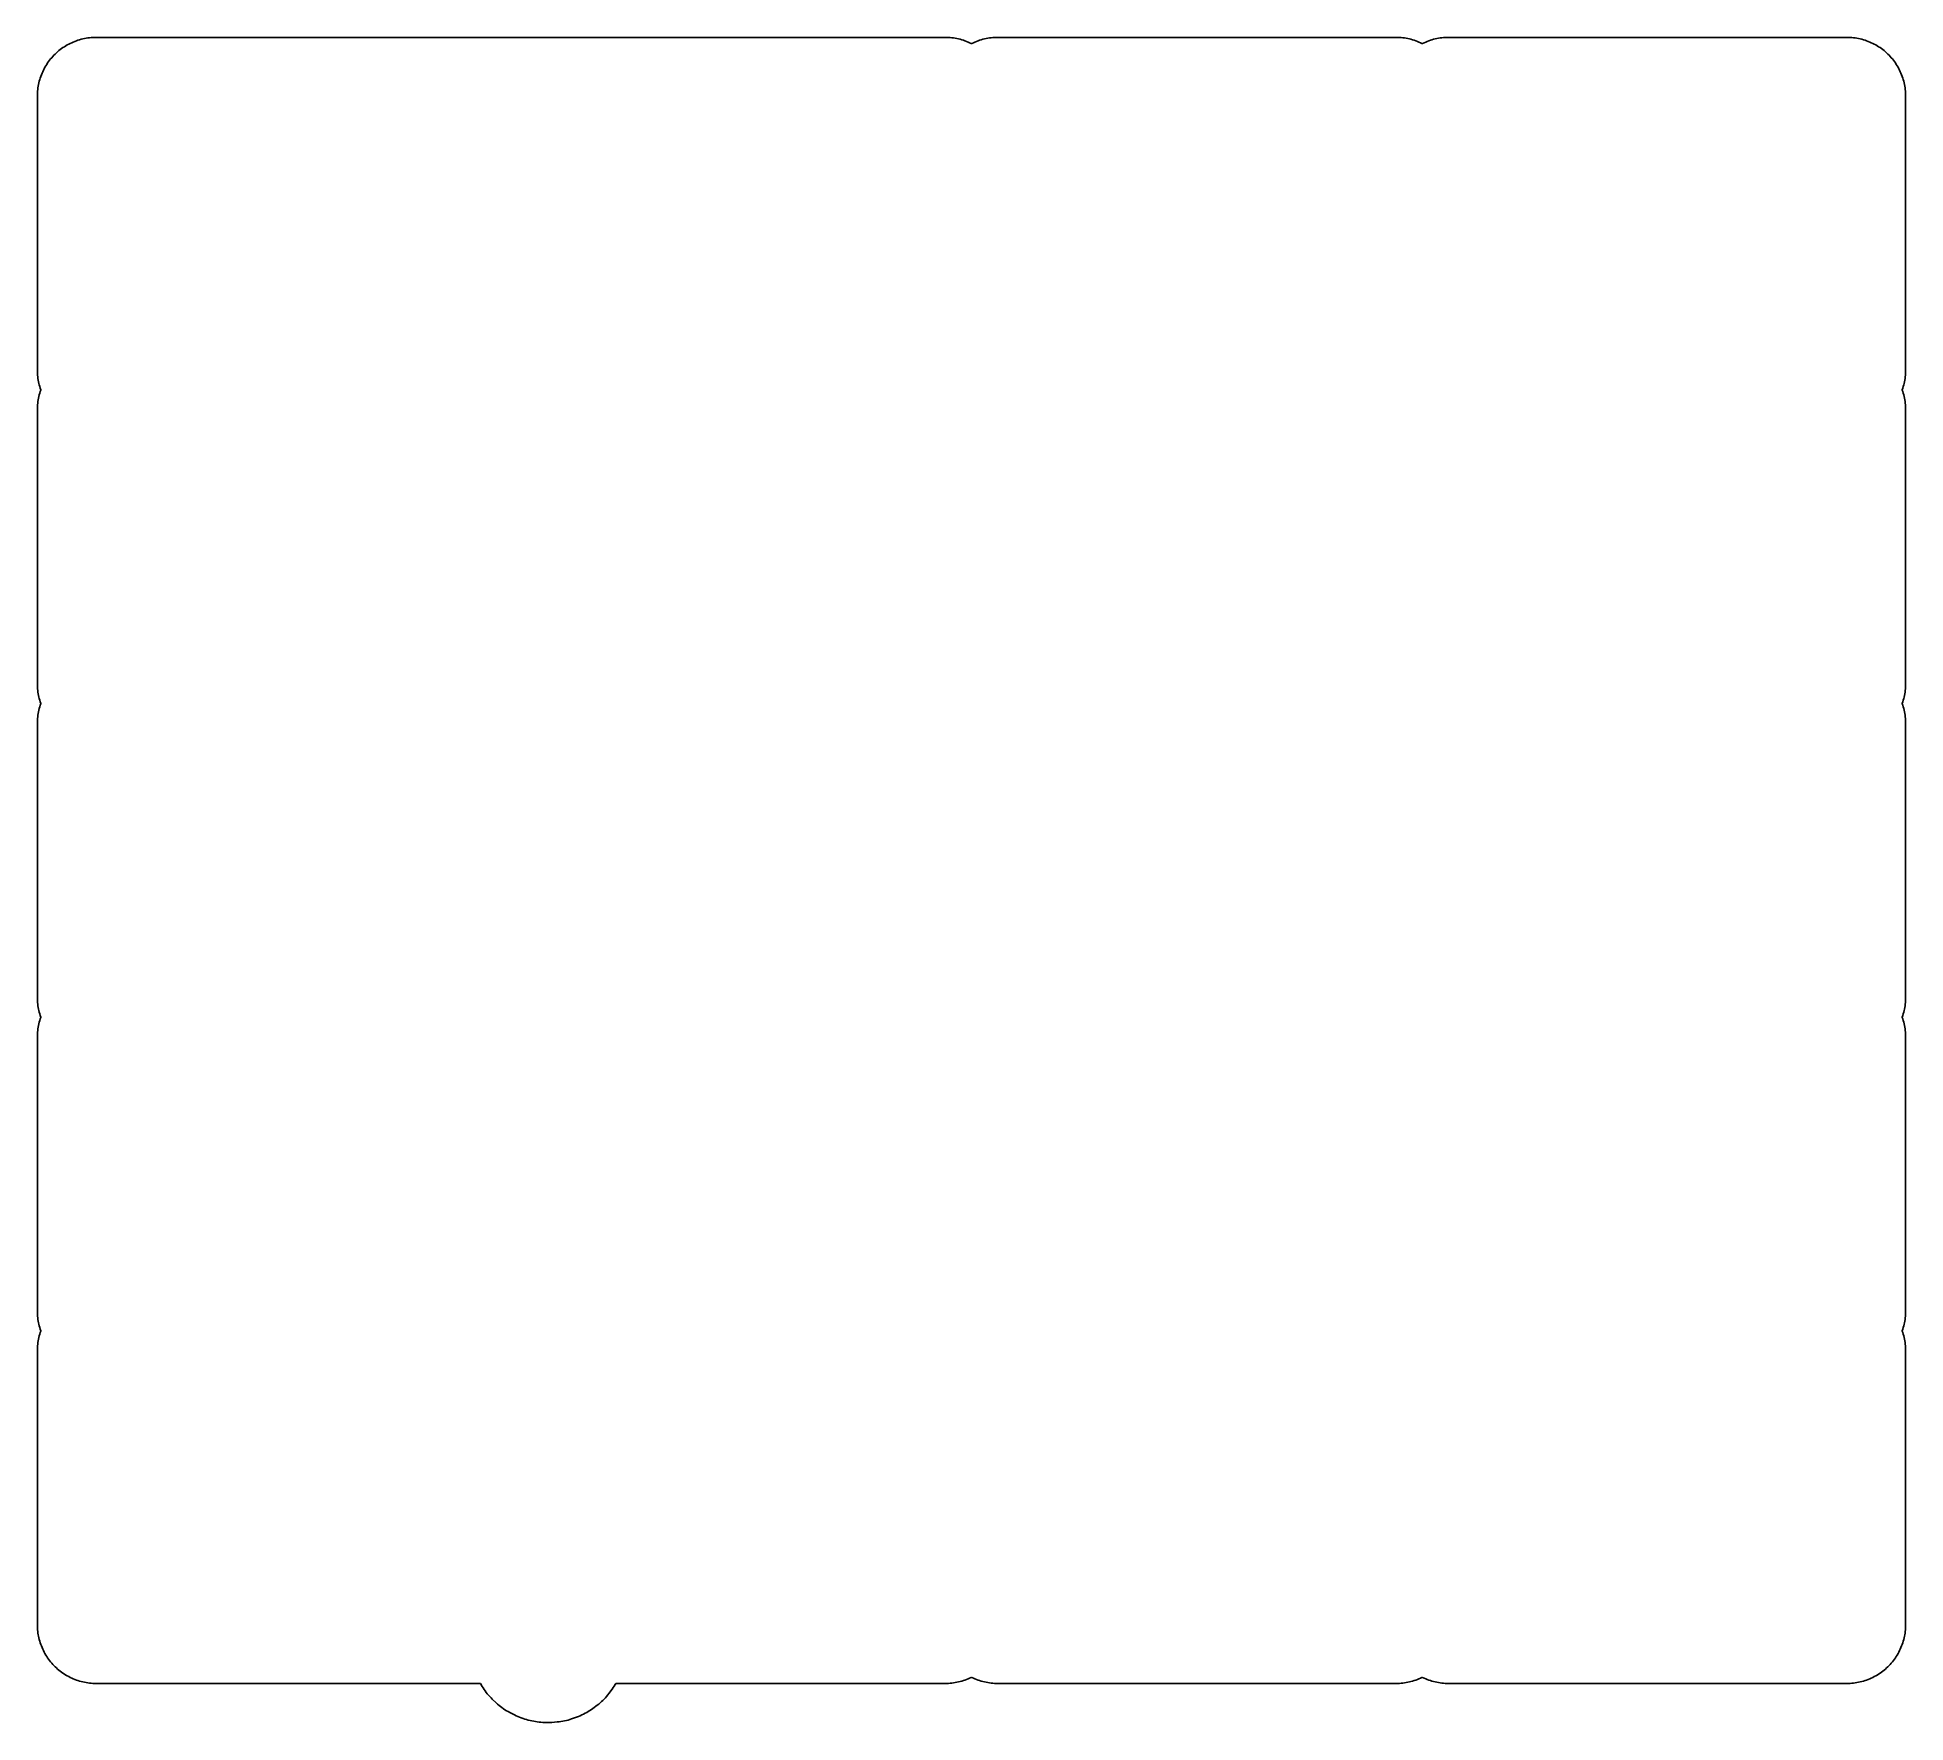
# Model space of a CAD drawing. Header units: metres. Extents: x -3.1 to 92.3, y -4.8 to 81.1.
import ezdxf

# ---------------------------------------------------------------- set-up
doc = ezdxf.new("R2010")
doc.units = ezdxf.units.M

msp = doc.modelspace()

# ---------------------------------------------------------------- linework, layer by layer
at = {"layer": 'Outline'}
for p, q in [((-0.82265, 81.04141), (-0.90519, 81.01845)), ((-0.73948, 81.06201), (-0.82265, 81.04141)), ((-0.65576, 81.08022), (-0.73948, 81.06201)), ((-0.57156, 81.09603), (-0.65576, 81.08022)), ((-0.48693, 81.10943), (-0.57156, 81.09603)), ((-0.40196, 81.12042), (-0.48693, 81.10943)), ((-0.31672, 81.12897), (-0.40196, 81.12042)), ((-0.23126, 81.13508), (-0.31672, 81.12897)), ((-0.14566, 81.13875), (-0.23126, 81.13508)), ((-0.05999, 81.13997), (-0.14566, 81.13875)), ((43.25998, 81.13997), (-0.05999, 81.13997)), ((43.34565, 81.13875), (43.25998, 81.13997)), ((43.43125, 81.13508), (43.34565, 81.13875)), ((43.51671, 81.12897), (43.43125, 81.13508)), ((43.60195, 81.12042), (43.51671, 81.12897)), ((43.68692, 81.10943), (43.60195, 81.12042)), ((43.77155, 81.09603), (43.68692, 81.10943)), ((43.85575, 81.08022), (43.77155, 81.09603)), ((43.93947, 81.06201), (43.85575, 81.08022)), ((44.02264, 81.04141), (43.93947, 81.06201)), ((44.10518, 81.01845), (44.02264, 81.04141)), ((45.17732, 81.04141), (45.09478, 81.01845)), ((45.26049, 81.06201), (45.17732, 81.04141)), ((45.34421, 81.08022), (45.26049, 81.06201)), ((45.42841, 81.09603), (45.34421, 81.08022)), ((45.51304, 81.10943), (45.42841, 81.09603)), ((45.59801, 81.12042), (45.51304, 81.10943)), ((45.68325, 81.12897), (45.59801, 81.12042)), ((45.76871, 81.13508), (45.68325, 81.12897)), ((45.85431, 81.13875), (45.76871, 81.13508)), ((45.93998, 81.13997), (45.85431, 81.13875)), ((66.25998, 81.13997), (45.93998, 81.13997)), ((66.34565, 81.13875), (66.25998, 81.13997)), ((66.43125, 81.13508), (66.34565, 81.13875)), ((66.51671, 81.12897), (66.43125, 81.13508)), ((66.60195, 81.12042), (66.51671, 81.12897)), ((66.68692, 81.10943), (66.60195, 81.12042)), ((66.77155, 81.09603), (66.68692, 81.10943)), ((66.85575, 81.08022), (66.77155, 81.09603)), ((66.93947, 81.06201), (66.85575, 81.08022)), ((67.02264, 81.04141), (66.93947, 81.06201)), ((67.10518, 81.01845), (67.02264, 81.04141)), ((68.17732, 81.04141), (68.09478, 81.01845)), ((68.26049, 81.06201), (68.17732, 81.04141)), ((68.34421, 81.08022), (68.26049, 81.06201)), ((68.42841, 81.09603), (68.34421, 81.08022)), ((68.51304, 81.10943), (68.42841, 81.09603)), ((68.59801, 81.12042), (68.51304, 81.10943)), ((68.68325, 81.12897), (68.59801, 81.12042)), ((68.76871, 81.13508), (68.68325, 81.12897)), ((68.85431, 81.13875), (68.76871, 81.13508)), ((68.93998, 81.13997), (68.85431, 81.13875)), ((89.25999, 81.13997), (68.93998, 81.13997)), ((89.34566, 81.13875), (89.25999, 81.13997)), ((89.43126, 81.13508), (89.34566, 81.13875)), ((89.51672, 81.12897), (89.43126, 81.13508)), ((89.60196, 81.12042), (89.51672, 81.12897)), ((89.68693, 81.10943), (89.60196, 81.12042)), ((89.77156, 81.09603), (89.68693, 81.10943)), ((89.85576, 81.08022), (89.77156, 81.09603)), ((89.93948, 81.06201), (89.85576, 81.08022)), ((90.02265, 81.04141), (89.93948, 81.06201)), ((90.10519, 81.01845), (90.02265, 81.04141)), ((-2.32724, 80.10455), (-2.38241, 80.03901)), ((-2.27021, 80.16849), (-2.32724, 80.10455)), ((-2.21139, 80.23078), (-2.27021, 80.16849)), ((-2.1508, 80.29137), (-2.21139, 80.23078)), ((-2.08851, 80.35019), (-2.1508, 80.29137)), ((-2.02457, 80.40722), (-2.08851, 80.35019)), ((-1.95903, 80.46239), (-2.02457, 80.40722)), ((-1.89193, 80.51568), (-1.95903, 80.46239)), ((-1.82335, 80.56702), (-1.89193, 80.51568)), ((-1.75332, 80.61639), (-1.82335, 80.56702)), ((-1.68191, 80.66373), (-1.75332, 80.61639)), ((-1.60918, 80.70902), (-1.68191, 80.66373)), ((-1.53519, 80.75221), (-1.60918, 80.70902)), ((-1.45999, 80.79327), (-1.53519, 80.75221)), ((-1.38365, 80.83217), (-1.45999, 80.79327)), ((-1.30624, 80.86887), (-1.38365, 80.83217)), ((-1.2278, 80.90334), (-1.30624, 80.86887)), ((-1.14841, 80.93556), (-1.2278, 80.90334)), ((-1.06814, 80.9655), (-1.14841, 80.93556)), ((-0.98704, 80.99314), (-1.06814, 80.9655)), ((-0.90519, 81.01845), (-0.98704, 80.99314)), ((44.18703, 80.99314), (44.10518, 81.01845)), ((44.26813, 80.9655), (44.18703, 80.99314)), ((44.3484, 80.93556), (44.26813, 80.9655)), ((44.42779, 80.90334), (44.3484, 80.93556)), ((44.50623, 80.86887), (44.42779, 80.90334)), ((44.58364, 80.83217), (44.50623, 80.86887)), ((44.59998, 80.82384), (44.58364, 80.83217)), ((44.61632, 80.83217), (44.59998, 80.82384)), ((44.69373, 80.86887), (44.61632, 80.83217)), ((44.77217, 80.90334), (44.69373, 80.86887)), ((44.85156, 80.93556), (44.77217, 80.90334)), ((44.93183, 80.9655), (44.85156, 80.93556)), ((45.01293, 80.99314), (44.93183, 80.9655)), ((45.09478, 81.01845), (45.01293, 80.99314)), ((67.18703, 80.99314), (67.10518, 81.01845)), ((67.26813, 80.9655), (67.18703, 80.99314)), ((67.3484, 80.93556), (67.26813, 80.9655)), ((67.42779, 80.90334), (67.3484, 80.93556)), ((67.50623, 80.86887), (67.42779, 80.90334)), ((67.58364, 80.83217), (67.50623, 80.86887)), ((67.59998, 80.82384), (67.58364, 80.83217)), ((67.61632, 80.83217), (67.59998, 80.82384)), ((67.69373, 80.86887), (67.61632, 80.83217)), ((67.77217, 80.90334), (67.69373, 80.86887)), ((67.85156, 80.93556), (67.77217, 80.90334)), ((67.93183, 80.9655), (67.85156, 80.93556)), ((68.01293, 80.99314), (67.93183, 80.9655)), ((68.09478, 81.01845), (68.01293, 80.99314)), ((90.18704, 80.99314), (90.10519, 81.01845)), ((90.26814, 80.9655), (90.18704, 80.99314)), ((90.34841, 80.93556), (90.26814, 80.9655)), ((90.4278, 80.90334), (90.34841, 80.93556)), ((90.50624, 80.86887), (90.4278, 80.90334)), ((90.58365, 80.83217), (90.50624, 80.86887)), ((90.65999, 80.79327), (90.58365, 80.83217)), ((90.73519, 80.75221), (90.65999, 80.79327)), ((90.80918, 80.70902), (90.73519, 80.75221)), ((90.88191, 80.66373), (90.80918, 80.70902)), ((90.95332, 80.61639), (90.88191, 80.66373)), ((91.02335, 80.56702), (90.95332, 80.61639)), ((91.09193, 80.51568), (91.02335, 80.56702)), ((91.15903, 80.46239), (91.09193, 80.51568)), ((91.22457, 80.40722), (91.15903, 80.46239)), ((91.28851, 80.35019), (91.22457, 80.40722)), ((91.3508, 80.29137), (91.28851, 80.35019)), ((91.41139, 80.23078), (91.3508, 80.29137)), ((91.47021, 80.16849), (91.41139, 80.23078)), ((91.52724, 80.10455), (91.47021, 80.16849)), ((91.58241, 80.03901), (91.52724, 80.10455)), ((-2.88552, 79.14812), (-2.91316, 79.06702)), ((-2.85558, 79.22839), (-2.88552, 79.14812)), ((-2.82336, 79.30778), (-2.85558, 79.22839)), ((-2.78889, 79.38622), (-2.82336, 79.30778)), ((-2.75219, 79.46363), (-2.78889, 79.38622)), ((-2.71329, 79.53997), (-2.75219, 79.46363)), ((-2.67223, 79.61517), (-2.71329, 79.53997)), ((-2.62904, 79.68916), (-2.67223, 79.61517)), ((-2.58375, 79.76189), (-2.62904, 79.68916)), ((-2.53641, 79.8333), (-2.58375, 79.76189)), ((-2.48704, 79.90333), (-2.53641, 79.8333)), ((-2.4357, 79.97191), (-2.48704, 79.90333)), ((-2.38241, 80.03901), (-2.4357, 79.97191)), ((91.6357, 79.97191), (91.58241, 80.03901)), ((91.68704, 79.90333), (91.6357, 79.97191)), ((91.73641, 79.8333), (91.68704, 79.90333)), ((91.78375, 79.76189), (91.73641, 79.8333)), ((91.82904, 79.68916), (91.78375, 79.76189)), ((91.87223, 79.61517), (91.82904, 79.68916)), ((91.91329, 79.53997), (91.87223, 79.61517)), ((91.95219, 79.46363), (91.91329, 79.53997)), ((91.98889, 79.38622), (91.95219, 79.46363)), ((92.02336, 79.30778), (91.98889, 79.38622)), ((92.05558, 79.22839), (92.02336, 79.30778)), ((92.08552, 79.14812), (92.05558, 79.22839)), ((92.11316, 79.06702), (92.08552, 79.14812)), ((-3.05877, 78.22564), (-3.05999, 78.13997)), ((-3.0551, 78.31124), (-3.05877, 78.22564)), ((-3.04899, 78.3967), (-3.0551, 78.31124)), ((-3.04044, 78.48194), (-3.04899, 78.3967)), ((-3.02945, 78.56691), (-3.04044, 78.48194)), ((-3.01605, 78.65154), (-3.02945, 78.56691)), ((-3.00024, 78.73574), (-3.01605, 78.65154)), ((-2.98203, 78.81946), (-3.00024, 78.73574)), ((-2.96143, 78.90263), (-2.98203, 78.81946)), ((-2.93847, 78.98517), (-2.96143, 78.90263)), ((-2.91316, 79.06702), (-2.93847, 78.98517)), ((92.13847, 78.98517), (92.11316, 79.06702)), ((92.16143, 78.90263), (92.13847, 78.98517)), ((92.18203, 78.81946), (92.16143, 78.90263)), ((92.20024, 78.73574), (92.18203, 78.81946)), ((92.21605, 78.65154), (92.20024, 78.73574)), ((92.22945, 78.56691), (92.21605, 78.65154)), ((92.24044, 78.48194), (92.22945, 78.56691)), ((92.24899, 78.3967), (92.24044, 78.48194)), ((92.2551, 78.31124), (92.24899, 78.3967)), ((92.25877, 78.22564), (92.2551, 78.31124)), ((92.25999, 78.13997), (92.25877, 78.22564)), ((-3.05999, 78.13997), (-3.05999, 64.16997)), ((92.25999, 64.16997), (92.25999, 78.13997)), ((-3.05999, 64.16997), (-3.05877, 64.0843)), ((-3.05877, 64.0843), (-3.0551, 63.9987)), ((-3.0551, 63.9987), (-3.04899, 63.91324)), ((-3.04899, 63.91324), (-3.04044, 63.828)), ((92.24044, 63.828), (92.24899, 63.91324)), ((92.24899, 63.91324), (92.2551, 63.9987)), ((92.2551, 63.9987), (92.25877, 64.0843)), ((92.25877, 64.0843), (92.25999, 64.16997)), ((-3.04044, 63.828), (-3.02945, 63.74303)), ((-3.02945, 63.74303), (-3.01605, 63.6584)), ((-3.01605, 63.6584), (-3.00024, 63.5742)), ((-3.00024, 63.5742), (-2.98203, 63.49048)), ((-2.98203, 63.49048), (-2.96143, 63.40731)), ((-2.96143, 63.40731), (-2.93847, 63.32477)), ((-2.93847, 62.98518), (-2.96143, 62.90264)), ((-2.93847, 63.32477), (-2.91316, 63.24292)), ((-2.91316, 63.06703), (-2.93847, 62.98518)), ((-2.91316, 63.24292), (-2.88552, 63.16182)), ((-2.88552, 63.14813), (-2.91316, 63.06703)), ((-2.88552, 63.16182), (-2.88297, 63.15498)), ((-2.88297, 63.15498), (-2.88552, 63.14813)), ((92.08297, 63.15498), (92.08552, 63.16182)), ((92.08552, 63.14813), (92.08297, 63.15498)), ((92.08552, 63.16182), (92.11316, 63.24292)), ((92.11316, 63.06703), (92.08552, 63.14813)), ((92.11316, 63.24292), (92.13847, 63.32477)), ((92.13847, 62.98518), (92.11316, 63.06703)), ((92.13847, 63.32477), (92.16143, 63.40731)), ((92.16143, 62.90264), (92.13847, 62.98518)), ((92.16143, 63.40731), (92.18203, 63.49048)), ((92.18203, 63.49048), (92.20024, 63.5742)), ((92.20024, 63.5742), (92.21605, 63.6584)), ((92.21605, 63.6584), (92.22945, 63.74303)), ((92.22945, 63.74303), (92.24044, 63.828)), ((-3.05877, 62.22565), (-3.05999, 62.13998)), ((-3.05999, 62.13998), (-3.05999, 48.16998)), ((-3.0551, 62.31125), (-3.05877, 62.22565)), ((-3.04899, 62.39671), (-3.0551, 62.31125)), ((-3.04044, 62.48195), (-3.04899, 62.39671)), ((-3.02945, 62.56692), (-3.04044, 62.48195)), ((-3.01605, 62.65155), (-3.02945, 62.56692)), ((-3.00024, 62.73575), (-3.01605, 62.65155)), ((-2.98203, 62.81947), (-3.00024, 62.73575)), ((-2.96143, 62.90264), (-2.98203, 62.81947)), ((92.18203, 62.81947), (92.16143, 62.90264)), ((92.20024, 62.73575), (92.18203, 62.81947)), ((92.21605, 62.65155), (92.20024, 62.73575)), ((92.22945, 62.56692), (92.21605, 62.65155)), ((92.24044, 62.48195), (92.22945, 62.56692)), ((92.24899, 62.39671), (92.24044, 62.48195)), ((92.2551, 62.31125), (92.24899, 62.39671)), ((92.25877, 62.22565), (92.2551, 62.31125)), ((92.25999, 62.13998), (92.25877, 62.22565)), ((92.25999, 48.16998), (92.25999, 62.13998)), ((-3.05999, 48.16998), (-3.05877, 48.08431)), ((-3.05877, 48.08431), (-3.0551, 47.99871)), ((-3.0551, 47.99871), (-3.04899, 47.91325)), ((-3.04899, 47.91325), (-3.04044, 47.82801)), ((-3.04044, 47.82801), (-3.02945, 47.74304)), ((-3.02945, 47.74304), (-3.01605, 47.65841)), ((92.21605, 47.65841), (92.22945, 47.74304)), ((92.22945, 47.74304), (92.24044, 47.82801)), ((92.24044, 47.82801), (92.24899, 47.91325)), ((92.24899, 47.91325), (92.2551, 47.99871)), ((92.2551, 47.99871), (92.25877, 48.08431)), ((92.25877, 48.08431), (92.25999, 48.16998)), ((-3.01605, 47.65841), (-3.00024, 47.57421)), ((-3.00024, 46.73575), (-3.01605, 46.65155)), ((-3.00024, 47.57421), (-2.98203, 47.49049)), ((-2.98203, 46.81947), (-3.00024, 46.73575)), ((-2.98203, 47.49049), (-2.96143, 47.40732)), ((-2.96143, 46.90264), (-2.98203, 46.81947)), ((-2.96143, 47.40732), (-2.93847, 47.32478)), ((-2.93847, 46.98518), (-2.96143, 46.90264)), ((-2.93847, 47.32478), (-2.91316, 47.24293)), ((-2.91316, 47.06703), (-2.93847, 46.98518)), ((-2.91316, 47.24293), (-2.88552, 47.16183)), ((-2.88552, 47.14813), (-2.91316, 47.06703)), ((-2.88552, 47.16183), (-2.88297, 47.15498)), ((-2.88297, 47.15498), (-2.88552, 47.14813)), ((92.08297, 47.15498), (92.08552, 47.16183)), ((92.08552, 47.14813), (92.08297, 47.15498)), ((92.08552, 47.16183), (92.11316, 47.24293)), ((92.11316, 47.06703), (92.08552, 47.14813)), ((92.11316, 47.24293), (92.13847, 47.32478)), ((92.13847, 46.98518), (92.11316, 47.06703)), ((92.13847, 47.32478), (92.16143, 47.40732)), ((92.16143, 46.90264), (92.13847, 46.98518)), ((92.16143, 47.40732), (92.18203, 47.49049)), ((92.18203, 46.81947), (92.16143, 46.90264)), ((92.18203, 47.49049), (92.20024, 47.57421)), ((92.20024, 46.73575), (92.18203, 46.81947)), ((92.20024, 47.57421), (92.21605, 47.65841)), ((92.21605, 46.65155), (92.20024, 46.73575)), ((-3.05877, 46.22565), (-3.05999, 46.13998)), ((-3.05999, 46.13998), (-3.05999, 32.16998)), ((-3.0551, 46.31125), (-3.05877, 46.22565)), ((-3.04899, 46.39671), (-3.0551, 46.31125)), ((-3.04044, 46.48195), (-3.04899, 46.39671)), ((-3.02945, 46.56692), (-3.04044, 46.48195)), ((-3.01605, 46.65155), (-3.02945, 46.56692)), ((92.22945, 46.56692), (92.21605, 46.65155)), ((92.24044, 46.48195), (92.22945, 46.56692)), ((92.24899, 46.39671), (92.24044, 46.48195)), ((92.2551, 46.31125), (92.24899, 46.39671)), ((92.25877, 46.22565), (92.2551, 46.31125)), ((92.25999, 46.13998), (92.25877, 46.22565)), ((92.25999, 32.16998), (92.25999, 46.13998)), ((-3.05999, 32.16998), (-3.05877, 32.08431)), ((-3.05877, 32.08431), (-3.0551, 31.99871)), ((-3.0551, 31.99871), (-3.04899, 31.91325)), ((-3.04899, 31.91325), (-3.04044, 31.82801)), ((-3.04044, 31.82801), (-3.02945, 31.74304)), ((-3.02945, 31.74304), (-3.01605, 31.65841)), ((-3.01605, 31.65841), (-3.00024, 31.57421)), ((-3.00024, 31.57421), (-2.98203, 31.49049)), ((-2.98203, 31.49049), (-2.96143, 31.40732)), ((92.16143, 31.40732), (92.18203, 31.49049)), ((92.18203, 31.49049), (92.20024, 31.57421)), ((92.20024, 31.57421), (92.21605, 31.65841)), ((92.21605, 31.65841), (92.22945, 31.74304)), ((92.22945, 31.74304), (92.24044, 31.82801)), ((92.24044, 31.82801), (92.24899, 31.91325)), ((92.24899, 31.91325), (92.2551, 31.99871)), ((92.2551, 31.99871), (92.25877, 32.08431)), ((92.25877, 32.08431), (92.25999, 32.16998)), ((-3.02945, 30.56693), (-3.04044, 30.48196)), ((-3.01605, 30.65156), (-3.02945, 30.56693)), ((-3.00024, 30.73576), (-3.01605, 30.65156)), ((-2.98203, 30.81948), (-3.00024, 30.73576)), ((-2.96143, 30.90265), (-2.98203, 30.81948)), ((-2.96143, 31.40732), (-2.93847, 31.32478)), ((-2.93847, 30.98519), (-2.96143, 30.90265)), ((-2.93847, 31.32478), (-2.91316, 31.24293)), ((-2.91316, 31.06704), (-2.93847, 30.98519)), ((-2.91316, 31.24293), (-2.88552, 31.16183)), ((-2.88552, 31.14814), (-2.91316, 31.06704)), ((-2.88552, 31.16183), (-2.88297, 31.15499)), ((-2.88297, 31.15499), (-2.88552, 31.14814)), ((92.08297, 31.15498), (92.08552, 31.16183)), ((92.08552, 31.14814), (92.08297, 31.15498)), ((92.08552, 31.16183), (92.11316, 31.24293)), ((92.11316, 31.06704), (92.08552, 31.14814)), ((92.11316, 31.24293), (92.13847, 31.32478)), ((92.13847, 30.98519), (92.11316, 31.06704)), ((92.13847, 31.32478), (92.16143, 31.40732)), ((92.16143, 30.90265), (92.13847, 30.98519)), ((92.18203, 30.81948), (92.16143, 30.90265)), ((92.20024, 30.73576), (92.18203, 30.81948)), ((92.21605, 30.65156), (92.20024, 30.73576)), ((92.22945, 30.56693), (92.21605, 30.65156)), ((92.24044, 30.48196), (92.22945, 30.56693)), ((-3.05877, 30.22566), (-3.05999, 30.13999)), ((-3.05999, 30.13999), (-3.05999, 16.16998)), ((-3.0551, 30.31126), (-3.05877, 30.22566)), ((-3.04899, 30.39672), (-3.0551, 30.31126)), ((-3.04044, 30.48196), (-3.04899, 30.39672)), ((92.24899, 30.39672), (92.24044, 30.48196)), ((92.2551, 30.31126), (92.24899, 30.39672)), ((92.25877, 30.22566), (92.2551, 30.31126)), ((92.25999, 30.13999), (92.25877, 30.22566)), ((92.25999, 16.16998), (92.25999, 30.13999)), ((-3.05999, 16.16998), (-3.05877, 16.08431)), ((-3.05877, 16.08431), (-3.0551, 15.99871)), ((-3.0551, 15.99871), (-3.04899, 15.91325)), ((-3.04899, 15.91325), (-3.04044, 15.82801)), ((-3.04044, 15.82801), (-3.02945, 15.74304)), ((-3.02945, 15.74304), (-3.01605, 15.65841)), ((-3.01605, 15.65841), (-3.00024, 15.57421)), ((-3.00024, 15.57421), (-2.98203, 15.49049)), ((-2.98203, 15.49049), (-2.96143, 15.40732)), ((-2.96143, 15.40732), (-2.93847, 15.32478)), ((-2.93847, 15.32478), (-2.91316, 15.24293)), ((92.11316, 15.24293), (92.13847, 15.32478)), ((92.13847, 15.32478), (92.16143, 15.40732)), ((92.16143, 15.40732), (92.18203, 15.49049)), ((92.18203, 15.49049), (92.20024, 15.57421)), ((92.20024, 15.57421), (92.21605, 15.65841)), ((92.21605, 15.65841), (92.22945, 15.74304)), ((92.22945, 15.74304), (92.24044, 15.82801)), ((92.24044, 15.82801), (92.24899, 15.91325)), ((92.24899, 15.91325), (92.2551, 15.99871)), ((92.2551, 15.99871), (92.25877, 16.08431)), ((92.25877, 16.08431), (92.25999, 16.16998)), ((-3.0551, 14.31124), (-3.05877, 14.22564)), ((-3.04899, 14.3967), (-3.0551, 14.31124)), ((-3.04044, 14.48194), (-3.04899, 14.3967)), ((-3.02945, 14.56691), (-3.04044, 14.48194)), ((-3.01605, 14.65154), (-3.02945, 14.56691)), ((-3.00024, 14.73574), (-3.01605, 14.65154)), ((-2.98203, 14.81946), (-3.00024, 14.73574)), ((-2.96143, 14.90263), (-2.98203, 14.81946)), ((-2.93847, 14.98517), (-2.96143, 14.90263)), ((-2.91316, 15.06702), (-2.93847, 14.98517)), ((-2.91316, 15.24293), (-2.88552, 15.16183)), ((-2.88552, 15.14812), (-2.91316, 15.06702)), ((-2.88552, 15.16183), (-2.88296, 15.15498)), ((-2.88296, 15.15498), (-2.88552, 15.14812)), ((92.08296, 15.15497), (92.08552, 15.16183)), ((92.08552, 15.14812), (92.08296, 15.15497)), ((92.08552, 15.16183), (92.11316, 15.24293)), ((92.11316, 15.06702), (92.08552, 15.14812)), ((92.13847, 14.98517), (92.11316, 15.06702)), ((92.16143, 14.90263), (92.13847, 14.98517)), ((92.18203, 14.81946), (92.16143, 14.90263)), ((92.20024, 14.73574), (92.18203, 14.81946)), ((92.21605, 14.65154), (92.20024, 14.73574)), ((92.22945, 14.56691), (92.21605, 14.65154)), ((92.24044, 14.48194), (92.22945, 14.56691)), ((92.24899, 14.3967), (92.24044, 14.48194)), ((92.2551, 14.31124), (92.24899, 14.3967)), ((92.25877, 14.22564), (92.2551, 14.31124)), ((-3.05877, 14.22564), (-3.05999, 14.13997)), ((-3.05999, 14.13997), (-3.05999, 0.16997)), ((92.25999, 14.13997), (92.25877, 14.22564)), ((92.25999, 0.16997), (92.25999, 14.13997)), ((-3.05999, 0.16997), (-3.05877, 0.0843)), ((-3.05877, 0.0843), (-3.0551, -0.0013)), ((92.2551, -0.0013), (92.25877, 0.0843)), ((92.25877, 0.0843), (92.25999, 0.16997)), ((-3.0551, -0.0013), (-3.04899, -0.08676)), ((-3.04899, -0.08676), (-3.04044, -0.172)), ((-3.04044, -0.172), (-3.02945, -0.25697)), ((-3.02945, -0.25697), (-3.01605, -0.3416)), ((-3.01605, -0.3416), (-3.00024, -0.4258)), ((-3.00024, -0.4258), (-2.98203, -0.50952)), ((-2.98203, -0.50952), (-2.96143, -0.59269)), ((-2.96143, -0.59269), (-2.93847, -0.67523)), ((-2.93847, -0.67523), (-2.91316, -0.75708)), ((-2.91316, -0.75708), (-2.88552, -0.83818)), ((-2.88552, -0.83818), (-2.85558, -0.91845)), ((-2.85558, -0.91845), (-2.82336, -0.99784)), ((92.02336, -0.99784), (92.05558, -0.91845)), ((92.05558, -0.91845), (92.08552, -0.83818)), ((92.08552, -0.83818), (92.11316, -0.75708)), ((92.11316, -0.75708), (92.13847, -0.67523)), ((92.13847, -0.67523), (92.16143, -0.59269)), ((92.16143, -0.59269), (92.18203, -0.50952)), ((92.18203, -0.50952), (92.20024, -0.4258)), ((92.20024, -0.4258), (92.21605, -0.3416)), ((92.21605, -0.3416), (92.22945, -0.25697)), ((92.22945, -0.25697), (92.24044, -0.172)), ((92.24044, -0.172), (92.24899, -0.08676)), ((92.24899, -0.08676), (92.2551, -0.0013)), ((-2.82336, -0.99784), (-2.78889, -1.07628)), ((-2.78889, -1.07628), (-2.75219, -1.15369)), ((-2.75219, -1.15369), (-2.71329, -1.23003)), ((-2.71329, -1.23003), (-2.67223, -1.30523)), ((-2.67223, -1.30523), (-2.62904, -1.37922)), ((-2.62904, -1.37922), (-2.58375, -1.45195)), ((-2.58375, -1.45195), (-2.53641, -1.52336)), ((-2.53641, -1.52336), (-2.48704, -1.59339)), ((-2.48704, -1.59339), (-2.4357, -1.66197)), ((-2.4357, -1.66197), (-2.38241, -1.72907)), ((-2.38241, -1.72907), (-2.32724, -1.79461)), ((-2.32724, -1.79461), (-2.27021, -1.85855)), ((-2.27021, -1.85855), (-2.21139, -1.92084)), ((91.41139, -1.92084), (91.47021, -1.85855)), ((91.47021, -1.85855), (91.52724, -1.79461)), ((91.52724, -1.79461), (91.58241, -1.72907)), ((91.58241, -1.72907), (91.6357, -1.66197)), ((91.6357, -1.66197), (91.68704, -1.59339)), ((91.68704, -1.59339), (91.73641, -1.52336)), ((91.73641, -1.52336), (91.78375, -1.45195)), ((91.78375, -1.45195), (91.82904, -1.37922)), ((91.82904, -1.37922), (91.87223, -1.30523)), ((91.87223, -1.30523), (91.91329, -1.23003)), ((91.91329, -1.23003), (91.95219, -1.15369)), ((91.95219, -1.15369), (91.98889, -1.07628)), ((91.98889, -1.07628), (92.02336, -0.99784)), ((-2.21139, -1.92084), (-2.1508, -1.98143)), ((-2.1508, -1.98143), (-2.08851, -2.04025)), ((-2.08851, -2.04025), (-2.02457, -2.09728)), ((-2.02457, -2.09728), (-1.95903, -2.15245)), ((-1.95903, -2.15245), (-1.89193, -2.20574)), ((-1.89193, -2.20574), (-1.82335, -2.25708)), ((-1.82335, -2.25708), (-1.75332, -2.30645)), ((-1.75332, -2.30645), (-1.68191, -2.35379)), ((-1.68191, -2.35379), (-1.60918, -2.39908)), ((-1.60918, -2.39908), (-1.53519, -2.44227)), ((-1.53519, -2.44227), (-1.45999, -2.48333)), ((-1.45999, -2.48333), (-1.38365, -2.52223)), ((-1.38365, -2.52223), (-1.30624, -2.55893)), ((-1.30624, -2.55893), (-1.2278, -2.5934)), ((-1.2278, -2.5934), (-1.14841, -2.62562)), ((-1.14841, -2.62562), (-1.06814, -2.65556)), ((-1.06814, -2.65556), (-0.98704, -2.6832)), ((-0.98704, -2.6832), (-0.90519, -2.70851)), ((-0.90519, -2.70851), (-0.82265, -2.73147)), ((-0.82265, -2.73147), (-0.73948, -2.75207)), ((-0.73948, -2.75207), (-0.65576, -2.77028)), ((-0.65576, -2.77028), (-0.57156, -2.78609)), ((-0.57156, -2.78609), (-0.48693, -2.79949)), ((-0.48693, -2.79949), (-0.40196, -2.81048)), ((-0.40196, -2.81048), (-0.31672, -2.81903)), ((-0.31672, -2.81903), (-0.23126, -2.82514)), ((-0.23126, -2.82514), (-0.14566, -2.82881)), ((-0.14566, -2.82881), (-0.05999, -2.83003)), ((-0.05999, -2.83003), (19.54263, -2.83003)), ((19.54263, -2.83003), (19.62918, -2.97683)), ((26.42461, -2.88785), (26.459, -2.83003)), ((26.459, -2.83003), (43.25998, -2.83003)), ((43.25998, -2.83003), (43.34565, -2.82881)), ((43.34565, -2.82881), (43.43125, -2.82514)), ((43.43125, -2.82514), (43.51671, -2.81903)), ((43.51671, -2.81903), (43.60195, -2.81048)), ((43.60195, -2.81048), (43.68692, -2.79949)), ((43.68692, -2.79949), (43.77155, -2.78609)), ((43.77155, -2.78609), (43.85575, -2.77028)), ((43.85575, -2.77028), (43.93947, -2.75207)), ((43.93947, -2.75207), (44.02264, -2.73147)), ((44.02264, -2.73147), (44.10518, -2.70851)), ((44.10518, -2.70851), (44.18703, -2.6832)), ((44.18703, -2.6832), (44.26813, -2.65556)), ((44.26813, -2.65556), (44.3484, -2.62562)), ((44.3484, -2.62562), (44.42779, -2.5934)), ((44.42779, -2.5934), (44.50623, -2.55893)), ((44.50623, -2.55893), (44.58364, -2.52223)), ((44.58364, -2.52223), (44.59998, -2.5139)), ((44.59998, -2.5139), (44.61632, -2.52223)), ((44.61632, -2.52223), (44.69373, -2.55893)), ((44.69373, -2.55893), (44.77217, -2.5934)), ((44.77217, -2.5934), (44.85156, -2.62562)), ((44.85156, -2.62562), (44.93183, -2.65556)), ((44.93183, -2.65556), (45.01293, -2.6832)), ((45.01293, -2.6832), (45.09478, -2.70851)), ((45.09478, -2.70851), (45.17732, -2.73147)), ((45.17732, -2.73147), (45.26049, -2.75207)), ((45.26049, -2.75207), (45.34421, -2.77028)), ((45.34421, -2.77028), (45.42841, -2.78609)), ((45.42841, -2.78609), (45.51304, -2.79949)), ((45.51304, -2.79949), (45.59801, -2.81048)), ((45.59801, -2.81048), (45.68325, -2.81903)), ((45.68325, -2.81903), (45.76871, -2.82514)), ((45.76871, -2.82514), (45.85431, -2.82881)), ((45.85431, -2.82881), (45.93998, -2.83003)), ((45.93998, -2.83003), (66.25998, -2.83003)), ((66.25998, -2.83003), (66.34565, -2.82881)), ((66.34565, -2.82881), (66.43125, -2.82514)), ((66.43125, -2.82514), (66.51671, -2.81903)), ((66.51671, -2.81903), (66.60195, -2.81048)), ((66.60195, -2.81048), (66.68692, -2.79949)), ((66.68692, -2.79949), (66.77155, -2.78609)), ((66.77155, -2.78609), (66.85575, -2.77028)), ((66.85575, -2.77028), (66.93947, -2.75207)), ((66.93947, -2.75207), (67.02264, -2.73147)), ((67.02264, -2.73147), (67.10518, -2.70851)), ((67.10518, -2.70851), (67.18703, -2.6832)), ((67.18703, -2.6832), (67.26813, -2.65556)), ((67.26813, -2.65556), (67.3484, -2.62562)), ((67.3484, -2.62562), (67.42779, -2.5934)), ((67.42779, -2.5934), (67.50623, -2.55893)), ((67.50623, -2.55893), (67.58364, -2.52223)), ((67.58364, -2.52223), (67.59998, -2.5139)), ((67.59998, -2.5139), (67.61632, -2.52223)), ((67.61632, -2.52223), (67.69373, -2.55893)), ((67.69373, -2.55893), (67.77217, -2.5934)), ((67.77217, -2.5934), (67.85156, -2.62562)), ((67.85156, -2.62562), (67.93183, -2.65556)), ((67.93183, -2.65556), (68.01293, -2.6832)), ((68.01293, -2.6832), (68.09478, -2.70851)), ((68.09478, -2.70851), (68.17732, -2.73147)), ((68.17732, -2.73147), (68.26049, -2.75207)), ((68.26049, -2.75207), (68.34421, -2.77028)), ((68.34421, -2.77028), (68.42841, -2.78609)), ((68.42841, -2.78609), (68.51304, -2.79949)), ((68.51304, -2.79949), (68.59801, -2.81048)), ((68.59801, -2.81048), (68.68325, -2.81903)), ((68.68325, -2.81903), (68.76871, -2.82514)), ((68.76871, -2.82514), (68.85431, -2.82881)), ((68.85431, -2.82881), (68.93998, -2.83003)), ((68.93998, -2.83003), (89.25999, -2.83003)), ((89.25999, -2.83003), (89.34566, -2.82881)), ((89.34566, -2.82881), (89.43126, -2.82514)), ((89.43126, -2.82514), (89.51672, -2.81903)), ((89.51672, -2.81903), (89.60196, -2.81048)), ((89.60196, -2.81048), (89.68693, -2.79949)), ((89.68693, -2.79949), (89.77156, -2.78609)), ((89.77156, -2.78609), (89.85576, -2.77028)), ((89.85576, -2.77028), (89.93948, -2.75207)), ((89.93948, -2.75207), (90.02265, -2.73147)), ((90.02265, -2.73147), (90.10519, -2.70851)), ((90.10519, -2.70851), (90.18704, -2.6832)), ((90.18704, -2.6832), (90.26814, -2.65556)), ((90.26814, -2.65556), (90.34841, -2.62562)), ((90.34841, -2.62562), (90.4278, -2.5934)), ((90.4278, -2.5934), (90.50624, -2.55893)), ((90.50624, -2.55893), (90.58365, -2.52223)), ((90.58365, -2.52223), (90.65999, -2.48333)), ((90.65999, -2.48333), (90.73519, -2.44227)), ((90.73519, -2.44227), (90.80918, -2.39908)), ((90.80918, -2.39908), (90.88191, -2.35379)), ((90.88191, -2.35379), (90.95332, -2.30645)), ((90.95332, -2.30645), (91.02335, -2.25708)), ((91.02335, -2.25708), (91.09193, -2.20574)), ((91.09193, -2.20574), (91.15903, -2.15245)), ((91.15903, -2.15245), (91.22457, -2.09728)), ((91.22457, -2.09728), (91.28851, -2.04025)), ((91.28851, -2.04025), (91.3508, -1.98143)), ((91.3508, -1.98143), (91.41139, -1.92084)), ((19.62918, -2.97683), (19.67789, -3.05659)), ((19.67789, -3.05659), (19.72906, -3.13478)), ((19.72906, -3.13478), (19.78264, -3.21135)), ((19.78264, -3.21135), (19.83858, -3.28621)), ((19.83858, -3.28621), (19.89683, -3.35929)), ((19.89683, -3.35929), (19.95732, -3.43052)), ((19.95732, -3.43052), (20.02, -3.49984)), ((20.02, -3.49984), (20.08481, -3.56716)), ((20.08481, -3.56716), (20.15168, -3.63244)), ((20.15168, -3.63244), (20.35475, -3.82457)), ((25.65091, -3.81842), (25.72102, -3.75661)), ((25.72102, -3.75661), (25.78917, -3.69264)), ((25.78917, -3.69264), (25.8553, -3.62658)), ((25.8553, -3.62658), (25.91934, -3.55849)), ((25.91934, -3.55849), (25.98122, -3.48844)), ((25.98122, -3.48844), (26.0409, -3.4165)), ((26.0409, -3.4165), (26.0983, -3.34273)), ((26.0983, -3.34273), (26.26652, -3.11946)), ((26.26652, -3.11946), (26.32162, -3.04391)), ((26.32162, -3.04391), (26.37433, -2.96669)), ((26.37433, -2.96669), (26.42461, -2.88785)), ((20.35475, -3.82457), (20.42368, -3.88778)), ((20.42368, -3.88778), (20.49454, -3.9488)), ((20.49454, -3.9488), (20.56728, -4.00759)), ((20.56728, -4.00759), (20.6418, -4.06409)), ((20.6418, -4.06409), (20.71806, -4.11823)), ((20.71806, -4.11823), (20.79596, -4.16997)), ((20.79596, -4.16997), (20.87544, -4.21926)), ((20.87544, -4.21926), (20.95642, -4.26604)), ((20.95642, -4.26604), (21.03881, -4.31028)), ((21.03881, -4.31028), (21.28715, -4.43867)), ((21.28715, -4.43867), (21.37084, -4.4803)), ((21.37084, -4.4803), (21.45578, -4.5193)), ((21.45578, -4.5193), (21.5419, -4.55563)), ((21.5419, -4.55563), (21.6291, -4.58927)), ((21.6291, -4.58927), (21.71732, -4.62017)), ((21.71732, -4.62017), (21.80645, -4.6483)), ((21.80645, -4.6483), (21.89641, -4.67365)), ((21.89641, -4.67365), (21.98712, -4.69618)), ((21.98712, -4.69618), (22.07849, -4.71588)), ((22.07849, -4.71588), (22.35263, -4.77052)), ((23.65413, -4.77309), (23.74639, -4.75805)), ((23.74639, -4.75805), (23.83815, -4.74014)), ((23.83815, -4.74014), (23.9293, -4.71938)), ((23.9293, -4.71938), (24.01976, -4.69579)), ((24.01976, -4.69579), (24.10945, -4.66939)), ((24.10945, -4.66939), (24.19826, -4.64021)), ((24.19826, -4.64021), (24.28613, -4.60828)), ((24.28613, -4.60828), (24.54735, -4.50871)), ((24.54735, -4.50871), (24.63418, -4.47405)), ((24.63418, -4.47405), (24.7199, -4.4367)), ((24.7199, -4.4367), (24.8044, -4.3967)), ((24.8044, -4.3967), (24.88762, -4.35409)), ((24.88762, -4.35409), (24.96948, -4.3089)), ((24.96948, -4.3089), (25.04988, -4.26118)), ((25.04988, -4.26118), (25.12876, -4.21098)), ((25.12876, -4.21098), (25.20604, -4.15835)), ((25.20604, -4.15835), (25.28163, -4.10334)), ((25.28163, -4.10334), (25.50507, -3.93535)), ((25.50507, -3.93535), (25.5789, -3.87802)), ((25.5789, -3.87802), (25.65091, -3.81842)), ((22.35263, -4.77052), (22.44458, -4.78736)), ((22.44458, -4.78736), (22.537, -4.80133)), ((22.537, -4.80133), (22.62982, -4.81241)), ((22.62982, -4.81241), (22.72293, -4.8206)), ((22.72293, -4.8206), (22.81626, -4.82588)), ((22.81626, -4.82588), (22.9097, -4.82825)), ((22.9097, -4.82825), (23.00318, -4.8277)), ((22.9097, -4.82825), (22.9097, -4.82825)), ((23.00318, -4.8277), (23.09659, -4.82425)), ((23.09659, -4.82425), (23.18985, -4.81789)), ((23.18985, -4.81789), (23.46841, -4.79452)), ((23.46841, -4.79452), (23.56143, -4.78525)), ((23.56143, -4.78525), (23.65413, -4.77309))]:
    msp.add_line(p, q, dxfattribs=at)

doc.saveas('drawing.dxf')
